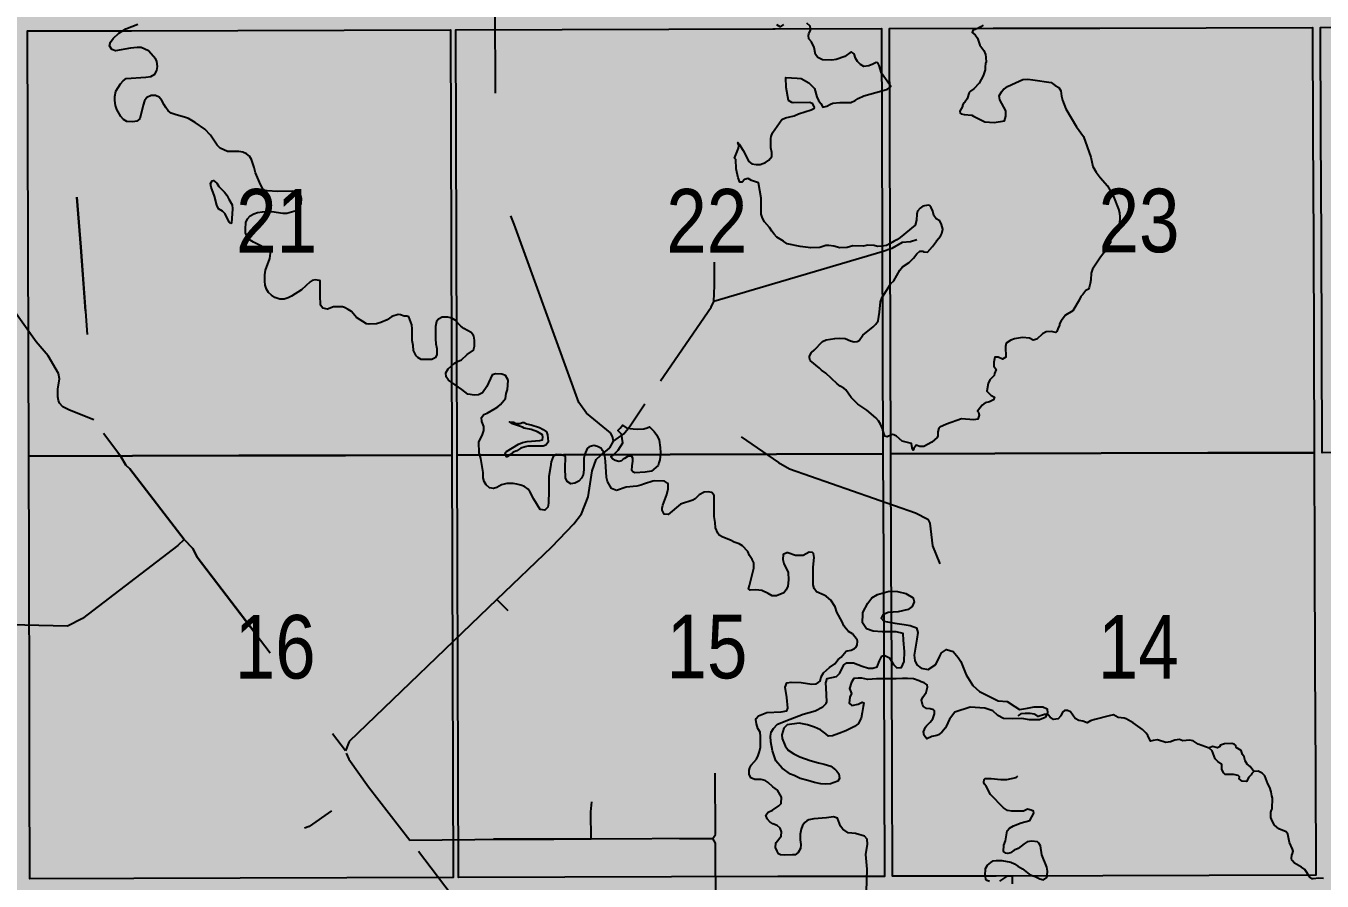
# Model space of a CAD drawing. Extents: x 403018 to 417191, y 6033193 to 6042673.
# Drawn here: x 415119.1 to 415282.3, y 6037375.1 to 6037482.8 of the extents above; entities that cross this region are included whole.
import ezdxf

# ---------------------------------------------------------------- set-up
doc = ezdxf.new("R2010")
doc.units = 0
doc.header["$LTSCALE"] = 5
doc.linetypes.add('DASHED2', pattern=[9.525, 6.35, -3.175])
for name, color, linetype in [('Quarters', 8, 'Continuous'), ('RoadSeg', 57, 'DASHED2'), ('T-WATER', 160, 'Continuous')]:
    doc.layers.add(name, color=color, linetype=linetype)
doc.layers.add('ROUTE-MAP-BACKGROUND-H', color=7, linetype='Continuous', true_color=0xf0ebff)
doc.styles.add('120', font='ARIALN.TTF', dxfattribs={"height": 13})

msp = doc.modelspace()

# ---------------------------------------------------------------- hatches: boundary and pattern name
at = {"layer": 'ROUTE-MAP-BACKGROUND-H'}
h = msp.add_hatch(color=256, dxfattribs=at)
h.dxf.hatch_style = 1
h.paths.add_polyline_path([(412923.423, 6037807.465), (416092.9, 6037807.465), (416092.9, 6035965.758), (412923.423, 6035965.758)])

# ---------------------------------------------------------------- linework, layer by layer
at = {"layer": 'Quarters'}
for points in [[(415172.684, 6037442.138), (415172.724, 6037428.748), (415159.317, 6037428.713), (415145.91, 6037428.678), (415132.502, 6037428.643), (415119.43, 6037428.609), (415119.394, 6037442), (415119.357, 6037455.39), (415119.321, 6037468.781), (415119.285, 6037482.172), (415132.353, 6037482.206), (415145.756, 6037482.241), (415159.158, 6037482.276), (415172.561, 6037482.311), (415172.602, 6037468.919), (415172.643, 6037455.527), (415172.684, 6037442.138)], [(415226.971, 6037442.303), (415227.018, 6037428.912), (415213.612, 6037428.871), (415200.206, 6037428.831), (415186.8, 6037428.791), (415173.394, 6037428.75), (415173.353, 6037442.14), (415173.313, 6037455.529), (415173.272, 6037468.921), (415173.231, 6037482.313), (415186.631, 6037482.354), (415200.032, 6037482.394), (415213.148, 6037482.433), (415213.432, 6037482.434), (415226.833, 6037482.475), (415226.879, 6037469.084), (415226.925, 6037455.693), (415226.971, 6037442.303)], [(415281.277, 6037442.441), (415281.326, 6037429.052), (415267.916, 6037429.017), (415254.507, 6037428.983), (415241.097, 6037428.948), (415228.022, 6037428.915), (415227.976, 6037442.305), (415227.929, 6037455.696), (415227.883, 6037469.087), (415227.837, 6037482.477), (415240.909, 6037482.51), (415254.316, 6037482.543), (415267.722, 6037482.577), (415281.129, 6037482.61), (415281.178, 6037469.221), (415281.228, 6037455.831), (415281.277, 6037442.441)], [(415335.564, 6037442.583), (415335.618, 6037429.191), (415322.212, 6037429.157), (415308.807, 6037429.122), (415295.401, 6037429.088), (415282.331, 6037429.054), (415282.281, 6037442.444), (415282.232, 6037455.834), (415282.183, 6037469.223), (415282.133, 6037482.613), (415295.199, 6037482.648), (415308.601, 6037482.684), (415322.002, 6037482.721), (415335.403, 6037482.757), (415335.457, 6037469.366), (415335.51, 6037455.974), (415335.564, 6037442.583)], [(415281.474, 6037388.882), (415281.522, 6037375.828), (415268.109, 6037375.792), (415254.696, 6037375.757), (415241.283, 6037375.721), (415228.205, 6037375.687), (415228.16, 6037388.742), (415228.114, 6037402.133), (415228.068, 6037415.524), (415228.022, 6037428.915), (415241.097, 6037428.948), (415254.507, 6037428.983), (415267.916, 6037429.017), (415281.326, 6037429.052), (415281.376, 6037415.662), (415281.425, 6037402.272), (415281.474, 6037388.882)], [(415172.845, 6037388.581), (415172.883, 6037375.528), (415159.472, 6037375.491), (415146.061, 6037375.454), (415132.65, 6037375.417), (415119.574, 6037375.381), (415119.539, 6037388.437), (415119.503, 6037401.828), (415119.48, 6037410.299), (415119.466, 6037415.218), (415119.43, 6037428.609), (415132.502, 6037428.643), (415145.91, 6037428.678), (415159.317, 6037428.713), (415172.724, 6037428.748), (415172.765, 6037415.358), (415172.806, 6037401.969), (415172.845, 6037388.581)], [(415227.156, 6037388.74), (415227.201, 6037375.684), (415213.789, 6037375.645), (415200.377, 6037375.607), (415186.964, 6037375.568), (415173.552, 6037375.53), (415173.514, 6037388.583), (415173.475, 6037401.971), (415173.435, 6037415.36), (415173.394, 6037428.75), (415186.8, 6037428.791), (415200.206, 6037428.831), (415213.612, 6037428.871), (415227.018, 6037428.912), (415227.064, 6037415.521), (415227.11, 6037402.13), (415227.156, 6037388.74)]]:
    msp.add_lwpolyline(points, close=True, dxfattribs=at)
at = {"layer": 'RoadSeg', "flags": 128}
for points in [[(415127.622, 6037433.178), (415124.571, 6037434.413), (415123.705, 6037434.846), (415123.306, 6037435.278), (415123.172, 6037435.612), (415123.102, 6037436.075), (415123.072, 6037437.043), (415123.306, 6037438.342), (415123.172, 6037439.042), (415121.874, 6037441.239), (415120.375, 6037443.004), (415117.478, 6037447.1), (415115.28, 6037449.731), (415106.223, 6037461.819), (415105.523, 6037462.385), (415102.293, 6037466.914), (415099.762, 6037470.244), (415095.334, 6037475.971), (415092.803, 6037479.568), (415089.939, 6037483.064), (415077.351, 6037499.514), (415077.218, 6037499.947), (415072.456, 6037506.241), (415071.158, 6037507.506), (415070.325, 6037509.038), (415068.127, 6037511.635), (415066.995, 6037513.167), (415064.498, 6037516.664), (415060.768, 6037521.526), (415058.604, 6037524.356), (415056.373, 6037527.153), (415027.368, 6037564.882), (415025.903, 6037566.181), (415024.038, 6037567.313), (415021.474, 6037568.179), (415018.943, 6037568.179), (415017.278, 6037567.446), (415012.716, 6037563.85), (415011.085, 6037562.651), (415010.652, 6037562.485), (415005.956, 6037558.921), (415002.926, 6037557.157), (415001.794, 6037556.99), (415001.261, 6037557.123), (414991.804, 6037561.852), (414987.142, 6037564.116), (414986.01, 6037564.716), (414983.179, 6037565.981), (414981.781, 6037566.647), (414980.382, 6037567.113), (414972.688, 6037571.477), (414968.874, 6037573.034), (414964.598, 6037574.439), (414959.07, 6037576.804), (414955.707, 6037578.835), (414951.178, 6037581.999), (414948.314, 6037584.296), (414945.15, 6037586.56), (414939.889, 6037589.558), (414939.589, 6037589.791), (414938.657, 6037590.923), (414937.825, 6037592.122), (414936.925, 6037593.221), (414934.561, 6037595.718), (414934.395, 6037596.351), (414934.062, 6037596.684), (414933.928, 6037599.548), (414934.128, 6037608.072), (414933.262, 6037610.137), (414930.166, 6037612.768), (414928.833, 6037616.431), (414927.801, 6037620.926), (414923.972, 6037626.554)], [(415193.069, 6037430.483), (415192.969, 6037431.083), (415192.703, 6037431.549), (415189.672, 6037434.047), (415188.707, 6037435.378), (415180.581, 6037457.856), (415179.583, 6037460.287), (415178.583, 6037462.085), (415178.251, 6037463.25), (415178.184, 6037485.329), (415178.017, 6037487.926), (415154.874, 6037487.66), (415153.675, 6037488.126), (415153.076, 6037488.725)], [(415139.023, 6037418.129), (415138.224, 6037417.363), (415126.203, 6037408.172), (415124.305, 6037407.207), (415102.926, 6037407.706), (415083.079, 6037407.906), (415080.115, 6037407.973), (415070.725, 6037407.873), (415068.161, 6037407.839), (415066.729, 6037407.64), (415064.398, 6037406.84), (415059.37, 6037406.74), (415057.738, 6037406.574), (415055.14, 6037406.707), (415053.309, 6037407.473), (415052.359, 6037407.915), (415050.879, 6037408.054), (415049.681, 6037408.145), (415049.146, 6037408.539), (415019.876, 6037437.343), (415016.546, 6037440.606), (415008.221, 6037448.099), (414996.999, 6037457.623), (414994.634, 6037459.854), (414993.136, 6037461.02), (414991.504, 6037461.219), (414990.905, 6037460.72), (414990.205, 6037460.42), (414989.639, 6037460.387), (414988.107, 6037459.854), (414987.275, 6037459.388), (414986.176, 6037458.455), (414969.693, 6037441.739), (414948.88, 6037421.126), (414944.651, 6037416.597), (414934.861, 6037407.406), (414916.879, 6037404.876), (414914.515, 6037404.742), (414901.161, 6037407.373), (414897.199, 6037408.106), (414861.268, 6037414.3), (414858.238, 6037414.566), (414857.338, 6037414.167), (414850.945, 6037410.17), (414844.351, 6037405.875), (414829.2, 6037396.484), (414827.235, 6037394.786)], [(415179.816, 6037409.138), (415178.384, 6037410.537), (415159.802, 6037392.655), (415159.303, 6037391.489), (415140.621, 6037415.898), (415140.089, 6037416.997), (415139.023, 6037418.129), (415132.163, 6037427.02), (415131.664, 6037427.486), (415131.031, 6037428.552), (415128.034, 6037432.515), (415127.622, 6037433.178), (415127.302, 6037437.177), (415127.168, 6037438.908), (415125.97, 6037454.959), (415125.503, 6037461.252), (415125.97, 6037454.959), (415127.168, 6037438.908), (415127.302, 6037437.177), (415127.622, 6037433.178), (415128.034, 6037432.515), (415131.031, 6037428.552), (415131.664, 6037427.486), (415132.163, 6037427.02), (415139.023, 6037418.129), (415140.089, 6037416.997), (415140.621, 6037415.898), (415159.303, 6037391.489), (415159.736, 6037390.457), (415162.233, 6037386.96), (415167.428, 6037380.234), (415179.682, 6037380.367), (415180.215, 6037380.367), (415190.272, 6037380.367), (415205.578, 6037380.432), (415190.272, 6037380.367), (415180.215, 6037380.367), (415179.682, 6037380.367), (415167.428, 6037380.234)], [(415231.297, 6037455.858), (415230.465, 6037455.592), (415229.433, 6037455.525), (415228.134, 6037454.793), (415226.935, 6037454.36), (415205.723, 6037448.099), (415205.79, 6037450.097), (415205.823, 6037459.421), (415205.956, 6037460.054), (415206.422, 6037460.919)], [(415198.996, 6037438.109), (415205.39, 6037447.4), (415205.723, 6037448.099)], [(415178.384, 6037410.537), (415185.31, 6037417.197), (415188.074, 6037420.094), (415189.04, 6037421.359), (415189.906, 6037423.49), (415190.372, 6037426.754), (415190.904, 6037428.186), (415191.471, 6037428.752), (415192.27, 6037429.385), (415192.603, 6037429.684), (415193.069, 6037430.483), (415194.368, 6037431.416), (415195.1, 6037432.315), (415198.996, 6037438.109), (415213.848, 6037427.819), (415215.247, 6037427.02), (415231.098, 6037421.459), (415232.663, 6037420.693), (415232.929, 6037420.161), (415233.262, 6037417.33), (415234.794, 6037413.534), (415235.76, 6037409.837)], [(415218.543, 6037368.379), (415217.611, 6037368.912), (415213.815, 6037369.844), (415205.956, 6037369.977), (415205.925, 6037379.876), (415205.578, 6037380.432), (415205.92, 6037380.951), (415205.79, 6037407.24), (415205.923, 6037407.873)], [(415000.262, 6037330.717), (415000.961, 6037330.717), (415001.627, 6037331.283), (415001.727, 6037338.708), (415002.027, 6037340.473), (415013.749, 6037357.29), (415018.277, 6037363.784), (415027.135, 6037376.437), (415028.267, 6037377.337), (415029.333, 6037377.703), (415031.031, 6037377.969), (415038.59, 6037379.734), (415040.821, 6037378.935), (415041.254, 6037378.569), (415042.32, 6037378.535), (415044.185, 6037379.168), (415049.912, 6037381.998), (415050.956, 6037382.532), (415051.544, 6037382.798), (415053.043, 6037383.231), (415055.074, 6037383.297), (415057.038, 6037383.664), (415057.938, 6037383.664), (415074.621, 6037380.201), (415095.167, 6037380.234), (415096.199, 6037380.1), (415096.865, 6037379.634), (415096.632, 6037352.894), (415104.191, 6037353.061), (415117.012, 6037352.894), (415119.875, 6037352.994), (415121.474, 6037352.861), (415155.373, 6037353.061), (415157.138, 6037352.928), (415173.222, 6037353.161), (415179.716, 6037353.094), (415182.912, 6037353.261), (415181.913, 6037360.32), (415181.547, 6037361.419), (415180.981, 6037362.452), (415167.428, 6037380.234), (415162.233, 6037386.96), (415160.768, 6037386.128), (415154.741, 6037381.965), (415154.175, 6037381.765)], [(415190.272, 6037380.367), (415190.205, 6037383.797), (415190.338, 6037385.062)]]:
    msp.add_lwpolyline(points, dxfattribs=at)
at = {"layer": 'T-WATER'}
for points in [[(415136.488, 6037472.868), (415136.177, 6037473.418), (415135.852, 6037473.837), (415135.402, 6037474.059), (415134.868, 6037474.037), (415134.292, 6037473.794), (415134.002, 6037473.365), (415133.825, 6037472.812), (415133.429, 6037471.101), (415133.047, 6037470.812), (415132.557, 6037470.727), (415131.783, 6037470.763), (415131.353, 6037471.018), (415131.033, 6037471.404), (415130.532, 6037472.294), (415130.359, 6037472.802), (415130.261, 6037473.424), (415130.264, 6037473.925), (415130.416, 6037474.592), (415130.972, 6037475.519), (415131.336, 6037475.891), (415131.717, 6037476.177), (415134.194, 6037476.341), (415134.819, 6037476.451), (415135.293, 6037476.747), (415135.564, 6037477.195), (415135.625, 6037477.69), (415135.564, 6037478.336), (415135.437, 6037478.613), (415134.515, 6037479.66), (415134.062, 6037479.902), (415133.581, 6037480.079), (415133.072, 6037480.102), (415132.252, 6037480.021), (415130.352, 6037479.664), (415129.881, 6037479.835), (415129.592, 6037480.289), (415129.727, 6037480.767), (415130.059, 6037481.247), (415130.795, 6037481.915), (415131.666, 6037482.43), (415133.173, 6037483.014)], [(415239.643, 6037482.918), (415239.35, 6037482.682), (415239.013, 6037482.523), (415238.963, 6037482.505), (415238.487, 6037482.334), (415238.323, 6037482.225), (415238.267, 6037481.981), (415238.643, 6037481.685), (415238.908, 6037481.282), (415239.235, 6037480.383), (415239.729, 6037479.7), (415239.917, 6037479.201), (415239.989, 6037478.854), (415240.003, 6037478.188), (415239.937, 6037478.077), (415239.874, 6037477.646), (415239.871, 6037477.273), (415239.641, 6037476.505), (415239.152, 6037475.581), (415238.46, 6037474.878), (415238.03, 6037474.606), (415237.892, 6037474.403), (415237.61, 6037473.63), (415237.346, 6037473.223), (415237.196, 6037473.139), (415237.036, 6037472.841), (415237.013, 6037472.663), (415236.696, 6037472.072), (415236.739, 6037471.829), (415236.883, 6037471.737), (415237.243, 6037471.634), (415238.218, 6037471.583), (415238.435, 6037471.423), (415239.834, 6037470.73), (415241.023, 6037470.662), (415242.317, 6037470.855), (415242.485, 6037471.448), (415242.483, 6037472.133), (415241.733, 6037473.513), (415241.663, 6037474.012), (415241.96, 6037474.501), (415242.242, 6037474.891), (415242.318, 6037474.891), (415242.71, 6037475.167), (415243.706, 6037475.66), (415244.628, 6037476.044), (415245.265, 6037476.096), (415245.893, 6037476.018), (415248.222, 6037475.703), (415248.706, 6037475.309), (415249.173, 6037475.048), (415249.421, 6037474.621), (415249.515, 6037473.955), (415249.642, 6037473.472), (415250.05, 6037472.366), (415251.383, 6037470.097), (415252.263, 6037468.866), (415253.178, 6037466.289), (415253.459, 6037465.106), (415253.862, 6037464.379), (415254.374, 6037463.712), (415255.278, 6037462.676), (415256.059, 6037461.338), (415256.688, 6037459.747), (415256.819, 6037459.264), (415256.837, 6037458.727), (415256.788, 6037457.874), (415256.028, 6037456.553), (415255.726, 6037456.143), (415255.686, 6037455.766), (415255.658, 6037455.494), (415255.109, 6037454.714), (415254.842, 6037454.206), (415254.419, 6037453.68), (415253.416, 6037452.168), (415253.249, 6037451.654), (415253.201, 6037450.833), (415253.114, 6037450.368), (415253.008, 6037449.879), (415252.892, 6037449.645), (415252.583, 6037449.485), (415252.172, 6037448.964), (415251.92, 6037448.744), (415251.725, 6037448.266), (415250.934, 6037446.923), (415249.997, 6037446.379), (415249.446, 6037445.663), (415249.258, 6037445.291), (415249.251, 6037445.12), (415249.06, 6037444.659), (415248.894, 6037444.332), (415248.774, 6037444.204), (415248.222, 6037444.334), (415247.554, 6037444.284), (415247.116, 6037444.04), (415246.392, 6037443.361), (415245.935, 6037443.243), (415245.485, 6037443.46), (415244.588, 6037443.562), (415243.593, 6037443.388), (415243.114, 6037443.246), (415242.522, 6037442.841), (415242.451, 6037442.445), (415242.487, 6037441.077), (415242.066, 6037440.825), (415241.546, 6037441.084), (415241.103, 6037441.103), (415240.976, 6037440.464), (415240.993, 6037439.961), (415241.278, 6037439.51), (415241.075, 6037439.036), (415241.022, 6037438.769), (415240.472, 6037438.209), (415240.264, 6037437.754), (415240.105, 6037436.788), (415240.608, 6037436.308), (415241.06, 6037436.048), (415240.941, 6037435.709), (415240.446, 6037435.476), (415239.893, 6037435.344), (415239.519, 6037435.052), (415238.907, 6037434.264), (415239.04, 6037434.152), (415239.138, 6037433.789), (415238.945, 6037433.281), (415238.456, 6037433.206), (415236.888, 6037433.332), (415235.002, 6037432.644), (415234.165, 6037432.26), (415234.069, 6037432.157), (415233.931, 6037431.678), (415233.924, 6037431.193), (415233.86, 6037430.954), (415233.18, 6037430.394), (415232.147, 6037429.831), (415231.649, 6037429.85), (415231.189, 6037429.989), (415230.887, 6037429.594), (415230.818, 6037429.383), (415230.818, 6037429.383), (415230.681, 6037429.682), (415230.593, 6037430.205), (415229.444, 6037430.499), (415228.714, 6037431.136), (415228.396, 6037431.302), (415228.228, 6037431.341), (415228.014, 6037431.245), (415227.543, 6037431.066), (415227.246, 6037431.121), (415227.007, 6037431.907), (415226.992, 6037431.957), (415226.715, 6037432.659), (415226.439, 6037433.067), (415226.115, 6037433.423), (415224.964, 6037434.42), (415223.844, 6037435.175), (415223.021, 6037436.021), (415222.34, 6037436.972), (415222.095, 6037437.198), (415221.647, 6037437.433), (415221.258, 6037437.727), (415219.8, 6037439.063), (415219.255, 6037439.458), (415219.025, 6037439.714), (415217.857, 6037440.651), (415217.745, 6037441.018), (415217.745, 6037441.227), (415217.999, 6037441.658), (415218.366, 6037441.971), (415219.39, 6037443.058), (415219.846, 6037443.261), (415220.972, 6037443.451), (415221.57, 6037443.46), (415222.249, 6037443.415), (415222.912, 6037443.148), (415223.399, 6037443.034), (415223.777, 6037443.038), (415224.002, 6037443.202), (415224.495, 6037443.849), (415225.77, 6037444.889), (415226.104, 6037445.237), (415226.407, 6037445.679), (415226.591, 6037446.734), (415226.713, 6037448.048), (415226.936, 6037448.648), (415226.949, 6037448.669), (415227.949, 6037450.276), (415228.002, 6037450.361), (415228.369, 6037450.692), (415229.132, 6037452.03), (415229.477, 6037452.443), (415230.298, 6037452.994), (415230.854, 6037453.537), (415231.264, 6037454.102), (415231.646, 6037454.443), (415232.089, 6037454.42), (415232.139, 6037454.366), (415232.613, 6037454.291), (415233.275, 6037455.008), (415233.748, 6037455.711), (415233.763, 6037455.733), (415234.266, 6037456.315), (415234.437, 6037456.665), (415234.56, 6037457.227), (415234.398, 6037457.802), (415234.164, 6037458.243), (415233.705, 6037458.506), (415233.441, 6037458.923), (415233.317, 6037459.494), (415233.077, 6037459.925), (415232.869, 6037460.173), (415232.697, 6037460.235), (415232.017, 6037460.11), (415231.695, 6037459.854), (415231.381, 6037459.49), (415231.292, 6037459.11), (415231.241, 6037458.356), (415231.064, 6037457.693), (415229.171, 6037456.144), (415228.762, 6037455.872), (415228.439, 6037455.697), (415227.931, 6037455.421), (415227.444, 6037455.156), (415226.927, 6037455.061), (415226.341, 6037455.033), (415225.92, 6037455.154), (415225.104, 6037455.192), (415224.54, 6037455.079), (415223.212, 6037455.11), (415222.488, 6037454.878), (415221.58, 6037454.863), (415220.815, 6037455.077), (415220.218, 6037455.156), (415219.821, 6037455.146), (415219.064, 6037454.907), (415217.93, 6037454.847), (415216.58, 6037455.039), (415214.949, 6037455.364), (415214.528, 6037455.655), (415214.492, 6037455.68), (415213.655, 6037456.214), (415213.307, 6037456.564), (415212.999, 6037456.94), (415212.728, 6037457.398), (415212.108, 6037458.135), (415211.824, 6037458.579), (415211.69, 6037459.11), (415211.67, 6037461.119), (415211.357, 6037463.04), (415210.475, 6037463.354), (415210.039, 6037463.589), (415209.57, 6037463.445), (415209.286, 6037463.123), (415209.009, 6037463.133), (415208.765, 6037463.69), (415208.536, 6037464.819), (415208.472, 6037465.993), (415208.319, 6037466.146), (415208.829, 6037467.42), (415208.868, 6037467.699), (415208.811, 6037467.888), (415208.739, 6037468.126), (415208.894, 6037467.896), (415209.424, 6037467.107), (415210.138, 6037465.723), (415210.52, 6037465.423), (415211.037, 6037465.344), (415211.538, 6037465.352), (415212.234, 6037465.59), (415212.654, 6037465.885), (415213.013, 6037466.364), (415213.025, 6037466.863), (415212.913, 6037467.453), (415212.902, 6037468.648), (415212.929, 6037468.866), (415213.121, 6037469.327), (415213.671, 6037470.185), (415214.295, 6037471.009), (415214.746, 6037471.226), (415215.283, 6037471.344), (415215.842, 6037471.497), (415216.395, 6037471.756), (415217.97, 6037472.255), (415218.326, 6037472.393), (415218.386, 6037472.541), (415218.182, 6037472.998), (415217.819, 6037473.146), (415215.702, 6037473.12), (415215.536, 6037473.146), (415215.109, 6037473.4), (415214.816, 6037475.06), (415214.775, 6037476.32), (415216.228, 6037476.248), (415216.722, 6037476.171), (415217.664, 6037475.649), (415218.413, 6037474.921), (415218.689, 6037473.879), (415218.897, 6037473.425), (415219.211, 6037473.05), (415219.455, 6037472.587), (415219.936, 6037472.707), (415220.395, 6037472.967), (415220.716, 6037473.077), (415221.584, 6037473.17), (415222.958, 6037473.184), (415223.503, 6037473.397), (415223.91, 6037473.671), (415224.595, 6037473.986), (415226.86, 6037474.617), (415227.605, 6037474.833), (415227.863, 6037475.036), (415227.999, 6037475.163), (415227.856, 6037475.414), (415226.852, 6037476.847), (415226.841, 6037476.863), (415226.524, 6037477.816), (415226.359, 6037478.143), (415226.18, 6037478.223), (415225.744, 6037477.983), (415225.221, 6037477.781), (415224.617, 6037477.714), (415224.168, 6037477.937), (415223.823, 6037478.348), (415223.56, 6037478.768), (415223.38, 6037479.293), (415222.992, 6037479.557), (415222.212, 6037478.942), (415221.142, 6037478.594), (415220.562, 6037478.508), (415219.386, 6037478.52), (415218.82, 6037478.819), (415218.52, 6037479.197), (415218.334, 6037480.094), (415218.025, 6037480.787), (415217.687, 6037481.181), (415217.623, 6037481.604), (415217.661, 6037481.833), (415217.896, 6037482.271), (415217.884, 6037482.448), (415217.883, 6037482.467), (415217.862, 6037482.782), (415217.426, 6037483.154)], [(415214.489, 6037482.995), (415214.075, 6037482.712), (415213.649, 6037482.959)], [(415175.447, 6037443.811), (415175.16, 6037444.173), (415174.22, 6037444.692), (415173.83, 6037444.995), (415173.149, 6037445.75), (415172.704, 6037445.978), (415172.209, 6037446.126), (415171.506, 6037446.13), (415171.038, 6037445.856), (415170.795, 6037445.597), (415170.674, 6037444.934), (415170.661, 6037443.382), (415170.705, 6037442.764), (415170.815, 6037442.189), (415170.81, 6037441.358), (415170.608, 6037441.01), (415170.192, 6037440.78), (415168.852, 6037440.802), (415168.417, 6037441.047), (415168.24, 6037441.235), (415167.883, 6037441.918), (415167.843, 6037442.55), (415167.731, 6037443.166), (415167.736, 6037444.663), (415167.693, 6037445.161), (415167.306, 6037446.15), (415167.053, 6037446.249), (415166.71, 6037446.262), (415166.241, 6037446.434), (415165.937, 6037446.44), (415165.148, 6037446.196), (415164.553, 6037445.788), (415163.779, 6037445.454), (415163.212, 6037445.292), (415162.318, 6037445.221), (415161.956, 6037445.288), (415160.71, 6037446.086), (415160.092, 6037446.839), (415159.648, 6037447.098), (415159.218, 6037447.349), (415158.948, 6037447.435), (415158.634, 6037447.444), (415157.817, 6037447.404), (415157.061, 6037447.14), (415156.448, 6037447.245), (415156.188, 6037447.652), (415156.114, 6037448.903), (415156.131, 6037450.691), (415156.002, 6037450.744), (415155.509, 6037450.846), (415155.141, 6037450.738), (415154.88, 6037450.58), (415153.799, 6037449.581), (415152.53, 6037448.789), (415152.083, 6037448.552), (415151.612, 6037448.38), (415151.073, 6037448.403), (415150.414, 6037448.617), (415149.984, 6037448.88), (415149.646, 6037449.22), (415149.383, 6037449.633), (415149.21, 6037450.145), (415149.151, 6037450.64), (415149.155, 6037451.457), (415149.256, 6037452.048), (415149.789, 6037453.506), (415149.895, 6037454.174), (415149.779, 6037454.538), (415147.724, 6037455.553), (415147.307, 6037455.829), (415146.964, 6037456.222), (415146.747, 6037456.692), (415146.714, 6037457.188), (415146.777, 6037458.059), (415147, 6037458.506), (415147.332, 6037458.872), (415147.76, 6037459.131), (415148.255, 6037459.305), (415148.881, 6037459.412), (415150.055, 6037459.448), (415151.445, 6037459.236), (415151.946, 6037459.24), (415153.113, 6037459.557), (415153.541, 6037459.915), (415153.739, 6037460.441), (415153.791, 6037461.083), (415153.638, 6037461.56), (415153.257, 6037461.887), (415152.641, 6037461.998), (415150.76, 6037461.965), (415149.452, 6037462.026), (415149.307, 6037462.058), (415148.906, 6037462.309), (415148.606, 6037462.847), (415147.984, 6037464.319), (415147.831, 6037464.96), (415147.487, 6037465.986), (415147.23, 6037466.414), (415146.837, 6037466.691), (415146.377, 6037466.887), (415145.87, 6037466.975), (415144.477, 6037466.973), (415143.534, 6037467.408), (415143.143, 6037467.778), (415142.302, 6037469.04), (415141.608, 6037469.792), (415140.41, 6037470.662), (415139.546, 6037471.143), (415139.049, 6037471.336), (415137.979, 6037471.603), (415137.377, 6037471.828), (415136.975, 6037472.124), (415136.68, 6037472.527), (415136.488, 6037472.868)], [(415178.154, 6037434.63), (415178.492, 6037434.832), (415178.842, 6037435.13), (415179.476, 6037435.883), (415179.556, 6037436.489), (415179.707, 6037437.013), (415179.797, 6037438.153), (415179.767, 6037438.291), (415179.487, 6037438.778), (415179.023, 6037438.961), (415178.276, 6037438.965), (415177.786, 6037438.84), (415177.116, 6037437.37), (415176.558, 6037436.571), (415176.07, 6037436.329), (415175.573, 6037436.311), (415174.713, 6037436.413), (415173.959, 6037437.022), (415172.314, 6037438.173), (415171.992, 6037438.601), (415171.974, 6037439.102), (415172.251, 6037439.626), (415173.02, 6037440.296), (415173.44, 6037440.558), (415173.931, 6037440.746), (415174.657, 6037441.413), (415175.438, 6037441.981), (415175.563, 6037442.464), (415175.567, 6037443.244), (415175.499, 6037443.745), (415175.447, 6037443.811)], [(415176.674, 6037425.885), (415176.649, 6037426.545), (415176.371, 6037428.338), (415176.179, 6037429.046), (415176.135, 6037430.384), (415176.309, 6037430.852), (415176.545, 6037431.234), (415176.744, 6037431.863), (415176.735, 6037432.364), (415176.496, 6037432.975), (415176.465, 6037433.482), (415176.739, 6037433.883), (415177.176, 6037434.045), (415178.154, 6037434.63)], [(415191.713, 6037429.345), (415191.552, 6037429.578), (415191.074, 6037429.851), (415190.584, 6037429.951), (415190.001, 6037429.795), (415189.769, 6037429.574), (415189.452, 6037428.865), (415189.345, 6037428.377), (415189.334, 6037426.896), (415189.268, 6037426.268), (415189.031, 6037425.829), (415188.725, 6037425.461), (415188.219, 6037425.216), (415187.714, 6037425.126), (415187.226, 6037425.425), (415187.02, 6037425.884), (415186.978, 6037427.12), (415187.032, 6037428.515), (415186.979, 6037428.602), (415186.468, 6037428.796), (415185.909, 6037428.842), (415185.747, 6037428.79), (415185.473, 6037428.559), (415185.235, 6037427.912), (415185.154, 6037427.251), (415184.915, 6037426.067), (415184.946, 6037424.25), (415184.906, 6037422.682), (415184.815, 6037422.186), (415184.441, 6037421.791), (415183.859, 6037421.906), (415183.038, 6037423.189), (415182.576, 6037424.091), (415182.316, 6037424.459), (415181.882, 6037424.795), (415181.418, 6037424.979), (415180.912, 6037425.09), (415180.456, 6037425.153), (415179.629, 6037425.173), (415178.977, 6037424.998), (415178.385, 6037424.687), (415177.945, 6037424.535), (415177.454, 6037424.632), (415177.036, 6037424.985), (415176.778, 6037425.404), (415176.674, 6037425.885)], [(415191.967, 6037428.674), (415191.831, 6037429.173), (415191.713, 6037429.345)], [(415193.476, 6037424.273), (415192.814, 6037424.554), (415192.318, 6037425.425), (415192.194, 6037425.909), (415192.075, 6037427.974), (415191.967, 6037428.674)], [(415223.758, 6037405.479), (415223.177, 6037406.214), (415222.674, 6037406.542), (415222.384, 6037406.842), (415222.099, 6037407.253), (415221.888, 6037407.755), (415221.192, 6037408.956), (415220.985, 6037409.632), (415220.433, 6037410.463), (415219.908, 6037410.931), (415219.612, 6037411.12), (415218.664, 6037411.51), (415218.338, 6037411.927), (415218.221, 6037412.411), (415218.215, 6037412.997), (415218.227, 6037414.629), (415218.35, 6037415.851), (415218.288, 6037416.354), (415218.161, 6037416.487), (415217.716, 6037416.501), (415216.969, 6037416.106), (415216, 6037416.114), (415215.025, 6037416.444), (415214.913, 6037416.446), (415214.463, 6037416.226), (415214.414, 6037415.579), (415214.526, 6037415.092), (415215.078, 6037413.952), (415215.125, 6037413.019), (415215.037, 6037412.235), (415214.842, 6037411.775), (415214.534, 6037411.396), (415213.607, 6037411.013), (415213.069, 6037411.002), (415212.546, 6037411.332), (415211.753, 6037411.688), (415210.992, 6037411.76), (415210.292, 6037411.725), (415210.065, 6037411.907), (415210.192, 6037412.335), (415210.765, 6037414.508), (415210.749, 6037415.156), (415210.535, 6037415.607), (415210.194, 6037416.103), (415209.99, 6037416.588), (415209.317, 6037417.298), (415208.889, 6037417.554), (415208.283, 6037417.789), (415207.833, 6037418.034), (415206.836, 6037418.412), (415206.402, 6037418.661), (415206.211, 6037418.907), (415205.922, 6037419.599), (415205.898, 6037420.263), (415205.769, 6037421.033), (415205.767, 6037423.643), (415205.471, 6037424.029), (415204.982, 6037424.11), (415204.517, 6037424.084), (415203.861, 6037423.733), (415203.375, 6037423.222), (415203.084, 6037423.065), (415201.501, 6037422.57), (415199.974, 6037421.283), (415199.468, 6037421.32), (415199.222, 6037421.804), (415199.222, 6037422.049), (415199.278, 6037422.452), (415199.78, 6037423.796), (415199.954, 6037424.508), (415199.946, 6037425.103), (415199.898, 6037425.203), (415199.522, 6037425.479), (415198.229, 6037425.502), (415198.045, 6037425.484), (415196.983, 6037425.147), (415196.5, 6037424.949), (415196.012, 6037424.843), (415194.671, 6037424.698), (415193.476, 6037424.273)], [(415224.962, 6037373.768), (415225.024, 6037376.591), (415224.865, 6037378.435), (415225.05, 6037379.755), (415225.017, 6037380.369), (415224.711, 6037380.763), (415223.543, 6037381.093), (415222.636, 6037381.172), (415221.95, 6037381.611), (415221.668, 6037381.999), (415221.274, 6037383.007), (415220.802, 6037383.165), (415219.904, 6037383.043), (415218.32, 6037382.935), (415217.69, 6037382.814), (415217.439, 6037382.69), (415217.191, 6037382.478), (415216.891, 6037382.088), (415216.727, 6037381.616), (415216.596, 6037381.008), (415216.58, 6037380.291), (415216.682, 6037379.704), (415216.618, 6037379.207), (415216.34, 6037378.705), (415215.946, 6037378.413), (415215.605, 6037378.386), (415214.622, 6037378.349), (415214.117, 6037378.386), (415213.867, 6037378.529), (415213.674, 6037378.841), (415213.499, 6037379.31), (415213.503, 6037379.844), (415213.546, 6037379.962), (415214.203, 6037380.753), (415214.25, 6037381.277), (415214.067, 6037381.743), (415213.711, 6037382.094), (415213.151, 6037382.284), (415212.761, 6037382.562), (415212.441, 6037382.92), (415212.277, 6037383.397), (415212.577, 6037383.789), (415213.12, 6037384.018), (415213.914, 6037384.586), (415214.202, 6037384.856), (415214.232, 6037385.679), (415213.726, 6037386.532), (415213.158, 6037386.969), (415212.577, 6037387.502), (415212.177, 6037387.771), (415211.691, 6037387.884), (415210.873, 6037387.893), (415210.392, 6037388.1), (415210.161, 6037388.543), (415210.154, 6037389.052), (415210.234, 6037389.346), (415210.436, 6037389.709), (415210.769, 6037390.064), (415211.069, 6037390.45), (415211.289, 6037390.898), (415211.475, 6037391.4), (415211.596, 6037391.972), (415211.603, 6037393.293), (415211.549, 6037393.848), (415211.258, 6037394.327), (415211.071, 6037394.907), (415210.997, 6037395.459), (415211.029, 6037395.572), (415211.323, 6037395.902), (415212.397, 6037396.329), (415214.214, 6037396.406), (415214.9, 6037396.531), (415215.053, 6037396.882), (415214.923, 6037398.216), (415214.687, 6037399.496), (415214.915, 6037400.048), (415215.443, 6037400.137), (415216.699, 6037400.105), (415218.053, 6037399.909), (415218.554, 6037399.95), (415218.857, 6037400.09), (415219.101, 6037400.274), (415219.244, 6037400.816), (415219.529, 6037401.339), (415220.267, 6037401.985), (415220.95, 6037402.473), (415221.363, 6037402.982), (415221.739, 6037403.31), (415222.365, 6037404.03), (415222.491, 6037404.091), (415222.993, 6037404.159), (415223.443, 6037404.377), (415223.585, 6037404.516), (415223.757, 6037404.797), (415223.809, 6037405.297), (415223.758, 6037405.479)], [(415268.083, 6037391.826), (415266.718, 6037392.328), (415266.095, 6037392.747), (415265.605, 6037392.858), (415264.801, 6037392.771), (415264.345, 6037392.928), (415263.789, 6037392.856), (415263.251, 6037392.645), (415262.652, 6037392.561), (415261.611, 6037392.893), (415261.032, 6037392.817), (415260.729, 6037392.696), (415260.377, 6037393.439), (415260.147, 6037393.739), (415259.707, 6037394.163), (415258.53, 6037395.042), (415257.64, 6037395.533), (415257.401, 6037395.61), (415256.623, 6037395.692), (415256.054, 6037396.009), (415255.516, 6037395.918), (415253.692, 6037395.449), (415253.147, 6037395.275), (415252.739, 6037395.029), (415252.21, 6037395.242), (415251.685, 6037395.32), (415251.208, 6037395.552), (415250.626, 6037396.396), (415250.262, 6037396.576), (415249.889, 6037396.577), (415249.641, 6037396.361), (415249.412, 6037395.883), (415249.088, 6037395.511), (415248.478, 6037395.456), (415248.066, 6037395.718), (415247.845, 6037396), (415247.7, 6037396.056), (415247.345, 6037396.069), (415246.555, 6037395.833), (415246.441, 6037395.883), (415246.061, 6037396.094), (415245.57, 6037396.187), (415244.91, 6037396.204), (415244.381, 6037396.157), (415243.992, 6037395.917)], [(415273.722, 6037388.879), (415273.273, 6037389.516), (415272.881, 6037389.83), (415272.631, 6037390.233), (415272.489, 6037390.749), (415272.305, 6037391.014), (415272.135, 6037391.535), (415271.504, 6037391.896), (415271.473, 6037392.177), (415271.236, 6037392.327), (415270.953, 6037392.424), (415270.034, 6037392.363), (415269.519, 6037392.195), (415269.413, 6037391.982), (415269.157, 6037391.867), (415268.526, 6037392.045), (415268.124, 6037391.887), (415268.083, 6037391.826)], [(415273.722, 6037388.879), (415273.456, 6037388.656), (415273.373, 6037388.482), (415273.077, 6037388.19), (415272.822, 6037387.633), (415272.244, 6037387.671), (415271.876, 6037387.977), (415271.937, 6037388.234), (415271.736, 6037388.404), (415271.178, 6037388.506), (415270.106, 6037388.519), (415269.887, 6037388.705), (415269.697, 6037389.167), (415269.683, 6037389.745), (415269.627, 6037389.866), (415269.209, 6037390.161), (415268.858, 6037390.491), (415268.472, 6037391.497), (415268.083, 6037391.826)], [(415240.428, 6037375.047), (415240.145, 6037375.154), (415239.954, 6037375.3), (415239.912, 6037375.718), (415239.908, 6037375.753), (415239.911, 6037376.69), (415240.201, 6037377.084), (415240.605, 6037377.439), (415240.883, 6037377.62), (415241.323, 6037377.691), (415242.003, 6037377.667), (415243.129, 6037377.477), (415243.581, 6037377.264), (415243.999, 6037376.952), (415244.608, 6037376.617), (415245.414, 6037375.968), (415245.872, 6037375.769), (415245.975, 6037375.734), (415246.261, 6037375.637), (415246.759, 6037375.36), (415247.242, 6037375.244), (415247.637, 6037375.536), (415247.684, 6037375.738), (415247.692, 6037375.774), (415247.723, 6037376.336), (415247.666, 6037376.832), (415247.011, 6037378.397), (415246.839, 6037379.536), (415246.658, 6037379.881), (415246.494, 6037380.05), (415245.785, 6037380.112), (415245.165, 6037380.036), (415244.796, 6037379.796), (415244.05, 6037379.174), (415243.551, 6037378.989), (415243.099, 6037378.645), (415242.734, 6037378.557), (415242.483, 6037378.599), (415242.205, 6037378.816), (415242.259, 6037379.611), (415242.444, 6037380.142), (415242.651, 6037381.436), (415242.971, 6037381.738), (415243.44, 6037382.032), (415244.415, 6037382.405), (415245.527, 6037382.731), (415246.032, 6037383.657), (415245.965, 6037383.901), (415245.703, 6037384.037), (415245.218, 6037384.156), (415244.711, 6037383.909), (415243.259, 6037383.892), (415242.687, 6037383.991), (415242.206, 6037384.3), (415240.566, 6037385.976), (415240.017, 6037387.034), (415239.795, 6037387.304), (415239.709, 6037387.492), (415239.751, 6037387.896), (415239.904, 6037387.998), (415240.65, 6037388.005), (415241.848, 6037387.878), (415242.61, 6037387.875), (415243.803, 6037388.142), (415243.986, 6037388.301)], [(415278.576, 6037379.095), (415278.206, 6037379.928), (415278.01, 6037380.999), (415277.809, 6037381.303), (415276.891, 6037381.677), (415276.334, 6037382.115), (415276.098, 6037382.602), (415275.969, 6037382.867), (415275.875, 6037383.098), (415275.858, 6037383.502), (415275.861, 6037383.777), (415275.965, 6037384.023), (415276.032, 6037384.18), (415276.063, 6037385.518), (415276.008, 6037385.806), (415275.958, 6037386.071), (415275.889, 6037386.338), (415275.753, 6037386.87), (415275.495, 6037387.337), (415275.094, 6037388.333), (415274.76, 6037388.697), (415274.276, 6037388.94), (415273.722, 6037388.879)], [(415278.581, 6037377.637), (415278.512, 6037377.71), (415278.471, 6037377.967), (415278.502, 6037378.336), (415278.577, 6037378.575)], [(415278.577, 6037378.575), (415278.673, 6037378.876), (415278.576, 6037379.095)], [(415282.52, 6037375.43), (415281.893, 6037375.44), (415281.209, 6037375.351), (415281.073, 6037375.385), (415280.772, 6037375.564), (415280.143, 6037376.541), (415279.739, 6037376.855), (415278.838, 6037377.364), (415278.581, 6037377.637)], [(415243.347, 6037374.757), (415243.325, 6037375.624), (415243.231, 6037375.682), (415242.887, 6037375.701), (415242.585, 6037375.648), (415241.701, 6037375.082)]]:
    msp.add_lwpolyline(points, dxfattribs=at)
for points in [[(415144.901, 6037457.901), (415144.681, 6037458.102), (415144.154, 6037459.133), (415143.828, 6037459.483), (415143.322, 6037459.783), (415143.099, 6037460.229), (415142.818, 6037461.372), (415142.415, 6037462.492), (415142.331, 6037462.981), (415142.544, 6037463.314), (415142.719, 6037463.325), (415143.107, 6037463.018), (415143.389, 6037462.593), (415144.087, 6037461.883), (415144.396, 6037461.496), (415144.619, 6037460.993), (415145.045, 6037460.278), (415145.08, 6037459.79), (415144.969, 6037457.978), (415144.901, 6037457.901)], [(415179.689, 6037428.54), (415179.615, 6037428.541), (415179.523, 6037428.768), (415179.509, 6037428.804), (415179.449, 6037429.026), (415179.597, 6037429.22), (415181.117, 6037430.131), (415181.624, 6037430.33), (415182.199, 6037430.45), (415183.794, 6037430.566), (415184.118, 6037430.677), (415184.183, 6037431), (415184.148, 6037431.293), (415183.507, 6037431.658), (415182.726, 6037431.957), (415181.809, 6037432.148), (415181.62, 6037432.264), (415180.375, 6037432.671), (415179.968, 6037432.935), (415180.466, 6037432.882), (415180.715, 6037432.741), (415181.293, 6037432.739), (415181.596, 6037432.862), (415181.821, 6037432.835), (415182.118, 6037432.691), (415182.71, 6037432.569), (415183.766, 6037432.215), (415184.209, 6037431.985), (415184.623, 6037431.66), (415184.786, 6037431.313), (415184.833, 6037430.463), (415184.833, 6037430.38), (415184.568, 6037430.016), (415184.237, 6037429.873), (415182.297, 6037429.87), (415181.964, 6037429.807), (415181.389, 6037429.631), (415180.893, 6037429.298), (415180.456, 6037429.118), (415180.087, 6037428.806), (415180.033, 6037428.77), (415179.689, 6037428.54)], [(415195.747, 6037426.496), (415195.528, 6037426.619), (415195.379, 6037426.808), (415195.423, 6037427.384), (415195.519, 6037427.993), (415195.525, 6037428.366), (415195.393, 6037428.572), (415194.936, 6037428.631), (415194.456, 6037428.334), (415194.284, 6037428.235), (415194.074, 6037428.006), (415193.768, 6037427.959), (415193.278, 6037428.084), (415193.008, 6037428.223), (415192.737, 6037428.51), (415193.014, 6037428.681), (415193.65, 6037429.351), (415194.239, 6037430.293), (415194.067, 6037431.398), (415193.644, 6037431.832), (415193.912, 6037432.144), (415194.12, 6037432.378), (415194.197, 6037432.516), (415194.743, 6037432.129), (415195.557, 6037432.047), (415196.15, 6037432.019), (415196.898, 6037432.074), (415197.324, 6037432.202), (415197.631, 6037432.299), (415198.215, 6037431.728), (415198.546, 6037431.264), (415198.823, 6037430.615), (415198.943, 6037429.713), (415198.998, 6037429.017), (415198.972, 6037428.525), (415198.915, 6037428.153), (415198.79, 6037427.782), (415198.715, 6037427.427), (415197.854, 6037426.713), (415197.055, 6037426.591), (415195.747, 6037426.496)], [(415219.803, 6037387.292), (415219.176, 6037387.347), (415218.396, 6037387.488), (415217.567, 6037387.765), (415216.585, 6037387.992), (415215.824, 6037388.371), (415215.35, 6037388.56), (415214.309, 6037389.332), (415213.54, 6037390.224), (415213.115, 6037391.485), (415212.875, 6037392.641), (415212.834, 6037393.337), (415212.925, 6037393.861), (415213.236, 6037394.298), (415213.719, 6037394.868), (415215.322, 6037395.492), (415216.959, 6037396.132), (415218.474, 6037396.52), (415219.448, 6037397.033), (415219.877, 6037397.468), (415219.948, 6037397.67), (415219.869, 6037399.435), (415219.826, 6037400.063), (415219.969, 6037400.587), (415221.159, 6037400.843), (415221.589, 6037401.278), (415222.095, 6037402.34), (415222.454, 6037402.573), (415223.32, 6037402.579), (415224.4, 6037402.157), (415225.195, 6037401.91), (415225.755, 6037401.919), (415226.283, 6037402.082), (415226.598, 6037402.841), (415226.86, 6037403.431), (415227.15, 6037403.546), (415227.824, 6037403.215), (415228.356, 6037402.36), (415228.775, 6037401.931), (415229.369, 6037401.974), (415229.702, 6037402.733), (415229.718, 6037403.988), (415229.618, 6037405.43), (415229.544, 6037406.279), (415228.698, 6037406.477), (415228.257, 6037406.482), (415226.9, 6037406.5), (415225.781, 6037406.565), (415224.936, 6037406.865), (415224.437, 6037407.635), (415224.466, 6037408.75), (415224.471, 6037408.923), (415225.114, 6037410.102), (415225.631, 6037410.756), (415226.316, 6037411.188), (415227.797, 6037411.627), (415228.865, 6037411.562), (415229.914, 6037411.311), (415230.823, 6037410.774), (415230.936, 6037410.264), (415230.691, 6037409.673), (415230.177, 6037409.29), (415228.917, 6037408.984), (415227.677, 6037408.915), (415226.995, 6037408.619), (415226.786, 6037408.215), (415227.12, 6037407.82), (415228.525, 6037407.565), (415229.694, 6037407.397), (415230.439, 6037407.302), (415231.229, 6037406.992), (415231.401, 6037406.392), (415231.295, 6037405.562), (415230.951, 6037403.548), (415231.027, 6037402.885), (415231.275, 6037402.339), (415231.845, 6037401.891), (415232.692, 6037401.727), (415233.667, 6037402.376), (415234.173, 6037403.404), (415234.399, 6037403.859), (415235.015, 6037404.275), (415235.877, 6037404.009), (415236.495, 6037403.238), (415236.559, 6037403.138), (415236.811, 6037402.742), (415237.502, 6037401.054), (415238.35, 6037399.704), (415239.155, 6037398.964), (415239.776, 6037398.658), (415240.605, 6037398.25), (415241.515, 6037397.78), (415242.667, 6037397.697), (415243.626, 6037397.074), (415244.233, 6037396.71), (415245.236, 6037396.867), (415246.069, 6037397.026), (415247.138, 6037397.029), (415247.695, 6037396.784), (415247.739, 6037396.241), (415247.427, 6037395.702), (415246.744, 6037395.389), (415245.488, 6037395.405), (415244.506, 6037395.571), (415243.335, 6037395.535), (415242.216, 6037395.583), (415241.474, 6037395.966), (415240.837, 6037396.551), (415239.857, 6037396.886), (415238.01, 6037397.012), (415236.05, 6037396.359), (415235.386, 6037395.468), (415234.997, 6037394.569), (415234.882, 6037394.402), (415234.433, 6037393.838), (415234.008, 6037393.531), (415233.804, 6037393.433), (415233.163, 6037393.29), (415232.532, 6037393.022), (415232.195, 6037393.431), (415232.131, 6037393.889), (415232.355, 6037394.481), (415232.492, 6037394.633), (415232.629, 6037394.751), (415232.97, 6037395.088), (415233.313, 6037395.509), (415233.52, 6037396.152), (415233.523, 6037396.542), (415233.388, 6037396.662), (415232.981, 6037396.767), (415232.49, 6037396.838), (415232.101, 6037397.061), (415231.984, 6037397.316), (415231.886, 6037397.86), (415232.042, 6037398.249), (415232.469, 6037398.822), (415232.644, 6037399.516), (415232.578, 6037399.788), (415232.206, 6037400.062), (415231.834, 6037400.183), (415231.563, 6037400.304), (415230.87, 6037400.563), (415230.089, 6037400.619), (415229.479, 6037400.59), (415228.664, 6037400.578), (415227.917, 6037400.568), (415227.85, 6037400.567), (415227.069, 6037400.555), (415226.187, 6037400.578), (415225.118, 6037400.501), (415224.338, 6037400.642), (415223.914, 6037400.662), (415223.354, 6037400.598), (415223.062, 6037400.125), (415222.786, 6037399.33), (415223.036, 6037398.717), (415222.829, 6037398.244), (415222.739, 6037397.498), (415223.094, 6037397.208), (415223.892, 6037397.389), (415224.403, 6037397.606), (415224.606, 6037397.553), (415224.535, 6037397.062), (415224.394, 6037396.317), (415224.27, 6037395.622), (415223.876, 6037394.912), (415223.449, 6037394.559), (415222.36, 6037394.007), (415221.441, 6037393.691), (415220.642, 6037393.374), (415220.149, 6037393.344), (415219.829, 6037393.618), (415219.137, 6037394.148), (415218.41, 6037394.475), (415217.512, 6037394.753), (415216.479, 6037394.963), (415214.951, 6037394.753), (415214.541, 6037394.366), (415214.298, 6037393.52), (415214.328, 6037393.028), (415214.679, 6037392.143), (415215.082, 6037391.564), (415215.774, 6037391.135), (415216.552, 6037390.723), (415217.838, 6037390.256), (415218.905, 6037389.994), (415219.6, 6037389.82), (415220.463, 6037389.543), (415221.02, 6037389.115), (415221.195, 6037388.918), (415221.475, 6037388.603), (415221.522, 6037388.009), (415221.333, 6037387.671), (415220.874, 6037387.488), (415220.397, 6037387.338), (415219.803, 6037387.292)]]:
    msp.add_lwpolyline(points, close=True, dxfattribs=at)

# ---------------------------------------------------------------- texts
at = {"layer": 'RoadSeg', "style": '120'}
for s, p in [('21', (415145.548, 6037454.265)), ('22', (415199.728, 6037454.265)), ('23', (415254.168, 6037454.3)), ('16', (415145.368, 6037400.599)), ('15', (415199.754, 6037400.624)), ('14', (415254.079, 6037400.589))]:
    msp.add_text(s, height=8.0041, dxfattribs=at).set_placement(p)
msp.add_text('64-19-5', height=39.983, rotation=359.95761, dxfattribs=at).set_placement((415097.209, 6037411.943))

doc.saveas('drawing.dxf')
